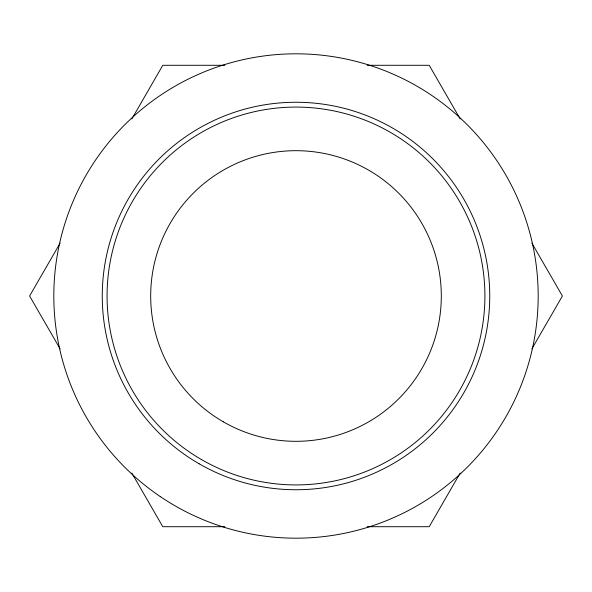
<?xml version="1.0" encoding="UTF-8"?>
<svg xmlns="http://www.w3.org/2000/svg" width="592" height="592" viewBox="0 0 592 592"><rect width="100%" height="100%" fill="white"/><g stroke="black" fill="none" stroke-linecap="round" stroke-linejoin="round"><path stroke-width="0.89" d="M60.125 243.127L29.6 296L60.125 348.873M131.816 118.962L162.8 65.29L224.775 65.29M460.191 473.038L429.2 526.71L367.225 526.71M531.875 348.873L562.4 296L531.875 243.127M367.225 65.29L429.2 65.29L460.191 118.962M224.775 526.71L162.8 526.71L131.816 473.038M160.254 496.562A242.18 242.18 0 0 0 537.566 313.279A242.18 242.18 0 0 0 190.18 78.159A242.18 242.18 0 0 0 160.254 496.562M199.127 463.788A193.747 193.747 0 0 0 489.747 296A193.747 193.747 0 0 0 199.127 128.212A193.747 193.747 0 0 0 199.127 463.788M201.532 459.607A188.915 188.915 0 0 0 484.907 296A188.915 188.915 0 0 0 201.532 132.393A188.915 188.915 0 0 0 201.532 459.607M223.347 421.844A145.306 145.306 0 0 0 441.306 296A145.306 145.306 0 0 0 223.347 170.156A145.306 145.306 0 0 0 223.347 421.844"/></g></svg>
